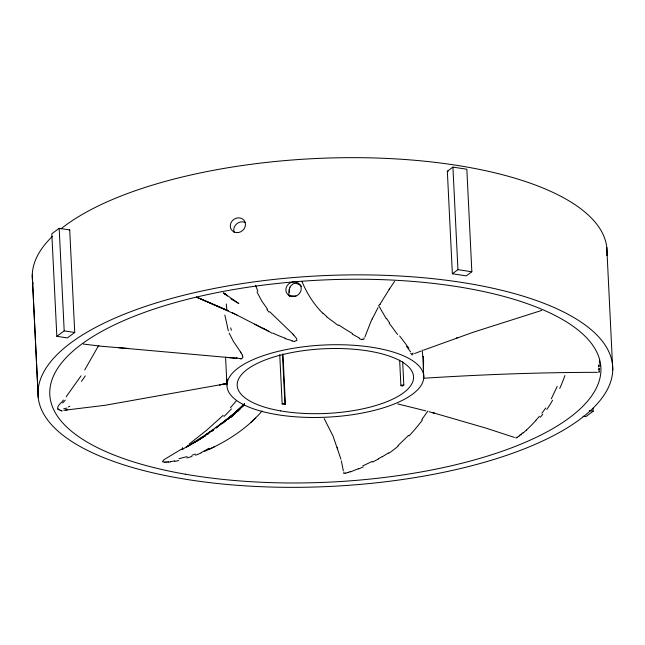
<?xml version="1.0" encoding="UTF-8"?>
<svg xmlns="http://www.w3.org/2000/svg" width="645" height="645" viewBox="0 0 645 645"><rect width="100%" height="100%" fill="white"/><g stroke="black" fill="none" stroke-linecap="round" stroke-linejoin="round"><path stroke-width="0.97" d="M227.177 380.518L227.371 382.945M599.092 368.771L598.995 372.35L599.213 371.576M600.019 363.232L599.794 366.61M599.648 368.231L599.576 368.867M364.925 336.956L370.988 321.379L378.043 307.609M516.073 437.125L516.032 438.028L517.54 437.431M557.175 386.444L551.282 398.82M372.117 318.912L372.431 318.267M84.705 369.948L98.217 346.268M379.647 304.819L379.937 304.327L379.695 304.738M379.889 304.408L389.765 288.5M389.37 289.105L389.112 289.516M389.653 288.678L394.563 281.381M427.861 411.01L421.822 419.637M81.044 375.858L66.169 396.764M545.735 407.979L541.889 413.243M344.011 472.148L343.68 473.365L345.768 473.22M236.296 400.868L230.467 407.68M539.446 416.275L535.761 420.524M63.46 400.053C61.912 402.827 56.083 405.858 57.961 409.527M262.112 410.946C246.696 428.981 226.226 441.954 204.61 451.331M244.342 404.141L237.795 411.01L239.795 409.115M244.415 404.189L233.732 414.598L235.07 413.429M408.608 435.343L397.997 445.606M244.068 404.173L236.522 412.026L244.261 404.222M244.318 404.592L233.764 414.566M237.795 411.01L240.633 408.212M242.052 406.818L244.181 404.721L242.238 406.624M223.194 415.316L206.706 430.151L189.275 443.986M244.31 403.98L231.781 416.138L244.431 404.165L227.524 419.5M242.197 406.656L243.512 405.391M250.76 422.588L255.468 418.057M526.417 430.086L523.095 433.101M238.279 410.414L236.884 411.687L238.231 410.47M227.532 419.508L240.803 407.696L222.194 423.539L236.159 411.905L216.027 427.998L231.49 415.936L205.215 435.254L213.882 429.433L186.308 447.17M233.498 414.727L230.636 417.202L233.393 414.84M230.733 417.162L233.03 415.243L230.829 417.057M521.418 434.528L520.733 435.093M402.682 361.853L403.81 384.976L402.085 386.25L400.876 385.299L399.65 360.168M59.179 228.338L51.818 233.756L56.833 336.303L67.37 337.907L74.731 332.481L69.716 229.934L59.179 228.338L64.194 330.885L56.833 336.303M447.34 171.215L452.919 167.111L466.835 169.224L471.85 271.771L466.279 275.875L452.363 273.762L447.34 171.215L448.227 171.336M452.363 273.762L457.934 269.658L471.85 271.771M593.037 408.221L593.182 411.244L585.821 416.662L582.951 416.227M212.084 431.279L213.624 430.207M69.233 230.273L69.716 229.934M388.54 452.846L382.243 456.821M198.007 439.987L203.014 436.705M203.264 437.092L204.908 436.052M207.368 434.48L209.012 433.432M204.296 436.423L205.868 435.423M202.474 437.592L198.531 440.059L204.981 435.98M198.531 440.059L201.821 437.979M181.898 448.904L163.983 459.675L162.427 461.594L164.265 462.199M192.839 443.405L197.717 440.535L186.808 446.864M187.848 446.276L197.709 440.535M378.341 459.038L372.568 462.086M208.52 449.509L214.616 446.687M201.24 452.943L195.508 455.241M358.483 468.649L353.654 470.616A113.754 113.673 -89.5 0 1 351.259 471.551L350.267 471.866M423.499 350.154L473.39 332.183L541.824 310.382M421.072 351.082L414.614 353.549M458.006 337.448L456.313 338.044M192.008 456.426L186.905 457.958M241.706 358.483L242.843 357.588L242.649 355.798M67.644 409.664L65.645 410.083M279.745 354.629L282.155 403.891L284.88 403.335L285.421 404.391L285.009 404.334M174.787 460.869L170.748 461.602M225.307 383.856L219.55 384.912L226.943 383.573L104.933 405.31L63.823 410.317M168.756 461.893L167.95 461.989M400.876 385.299L403.81 384.976M424.168 378.212C481.823 374.552 539.591 372.383 597.359 372.334M294.878 341.068L296.885 340.552L296.619 338.73A11.562 10.32 -45.1 0 0 296.095 337.899L293.749 335.021M61.291 410.397L59.961 410.276A113.754 28.42 -74.9 0 1 59.356 410.059M240.182 358.596L238.045 358.265M118.495 347.711L235.619 358.16M127.984 348.453L101.684 346.3L83.253 344.035M227.403 357.499L236.691 358.249M284.598 404.27L284.187 404.213M64.194 330.885L74.731 332.481M589.353 410.655L593.182 411.244M283.776 404.149L282.155 403.891M292.137 340.673L285.017 338.609M397.747 403.931L425.756 410.857M429.078 411.728L434.448 413.163M434.037 413.05L432.384 412.606M434.117 413.074L485.653 428.022L514.396 437.415M237.642 358.16L236.473 357.798M362.151 339.157L363.925 339.302L364.07 337.891M196.419 297.087L228.153 310.713L196.636 297.176M199.668 298.458L236.917 315.018M359.459 338.036L352.194 334.11M232.337 312.68L263.805 328.869M254.646 324.153L268.723 331.393M272.069 333.223L266.03 329.756M230.902 298.869L238.811 303.513L223.364 292.806M299.667 284.8L296.627 283.502A5.716 5.096 22.8 0 0 292.999 283.929L290.532 286.219A9.514 8.474 22.8 0 0 290.016 287.21M338.19 325.435L326.596 316.808M226.645 295.225L223.823 293.193L227.596 295.91L227.121 295.563M263.813 328.184L264.901 328.982M322.766 313.276C313.776 304.271 306.843 293.281 301.981 281.551M292.693 333.9L269.691 311.704M412.058 353.637L412.937 354.186L413.01 353.033M267.449 309.084L261.685 300.901L257 291.959M397.61 334.545L389.233 323.226M410.655 351.936L406.56 346.389M240.335 351.662L233.337 341.302L229.201 333.167M386.274 318.799L378.534 305.295M240.948 352.597L242.335 355.048M324.201 418.581L333.03 436.06L340.56 458.111M337.287 447.646L337.158 447.267M337.44 448.106L337.69 448.872M228.346 330.861L224.855 315.042M340.762 458.788L340.899 459.272M341.358 460.909L343.342 470.858M422.201 349.985L422.781 356.298M422.789 356.371L423.781 377.269A98.524 36.112 -2.8 0 1 275.367 414.348A98.524 36.112 -2.8 0 1 276.947 351.678A98.524 36.112 -2.8 0 1 423.781 377.269M606.784 247.374L612.75 369.916A287.694 105.441 -2.8 0 1 179.366 478.195A287.694 105.441 -2.8 0 1 183.986 295.192A287.694 105.441 -2.8 0 1 612.75 369.916M452.919 167.111L457.934 269.658M289.137 289.339L289.266 291.992M282.962 354.121L285.421 404.391M282.478 354.073L284.88 403.335M225.573 357.12L226.943 384.928M182.559 447.541L182.656 449.549M32.25 275.084L37.982 392.281M32.484 280.43L38.216 397.626M289.597 296.353A7.869 7.192 -30.3 0 1 288.968 291.967M289.299 291.992A12.876 11.473 22.8 0 1 289.984 287.202M60.912 228.894A287.694 105.441 -2.8 0 1 388.935 158.533A287.694 105.441 -2.8 0 1 606.84 255.605M33.024 283.84A287.694 105.441 -2.8 0 1 32.677 281.905M32.435 279.962A287.694 105.441 -2.8 0 1 52.374 236.401M227.056 379.945A11.562 1.363 83.5 0 1 227.088 379.236M226.83 309.616A116.479 26.937 -84.5 0 1 226.282 303.964M231.37 330.305A116.173 51.415 -65.8 0 1 230.708 327.862M240.311 351.896A74.264 26.074 83.5 0 1 240.916 352.831M242.278 355.153A11.562 5.821 -80.7 0 1 242.584 355.895M241.601 358.918A18.358 8.804 -70.9 0 1 240.142 358.717M236.731 357.572A97.411 35.265 -34.9 0 1 236.352 357.451M257.887 291.282A116.479 87.236 -61.5 0 1 255.597 285.267M269.029 312.172A116.173 92.719 -27.4 0 1 266.877 309.463M292.653 333.941A74.264 62.654 -78.4 0 1 293.717 335.061M294.749 341.528A18.358 15.48 -31.7 0 1 291.983 341.012M285.493 338.246A97.411 50.842 -1.2 0 1 272.843 333.062M362.079 339.754A18.358 14.504 40 0 1 359.273 338.593M352.42 333.497A97.411 32.564 31.5 0 1 338.698 324.983M326.822 316.622A68.096 54.116 22.7 0 1 323 313.115M423.394 356.677A97.411 59.485 56.3 0 1 423.322 368.609M412.228 355.008A18.358 6.337 70.2 0 1 410.688 353.371M399.618 335.924A97.411 11.005 49.9 0 1 408.898 348.34M389.507 322.831A68.096 29.549 60.4 0 1 386.605 318.461M518.685 436.214A27.017 19.124 -75.9 0 1 517.451 437.1M519.62 435.786A46.916 35.04 -82.2 0 1 518.749 436.439M520.459 434.504A65.516 49.609 -84.1 0 1 519.427 435.351M522.869 432.755A113.762 93.291 79.9 0 1 521.216 434.198M526.433 430.102A203.014 174.698 44.2 0 0 529.593 427.022A221.678 190.735 43.8 0 0 535.801 420.564M542.784 414.259A151.462 124.251 72.9 0 1 540.276 417.259M552.596 400.174A99.564 72.958 89.5 0 1 546.807 409.398M564.907 375.592A187.695 141.989 88 0 1 559.763 388.467M231.394 408.898A203.627 166.805 78.6 0 1 223.984 416.468M189.509 444.76A202.296 141.965 -82.2 0 1 182.084 449.638M165.684 462.038A27.017 20.616 66.6 0 1 164.241 462.03M166.708 462.078A46.916 36.467 74.9 0 1 165.709 462.143M167.934 461.917A65.516 51.068 77.4 0 1 166.7 462.013M170.756 461.836A113.754 88.051 -84.5 0 1 168.764 462.102M178.713 460.53A203.006 138.925 -58 0 1 174.714 461.369M187.01 456.587A221.67 151.365 -57.7 0 1 178.931 458.724M195.306 454.032A151.462 118.301 -78.3 0 1 191.847 455.289M208.73 448.364A99.564 82.044 80.8 0 1 201.103 452.572M98.346 346.446A68.33 38.813 65.9 0 1 98.919 345.656M85.269 375.906A203.627 62.557 -85.8 0 1 81.439 381.356M65.282 400.134A202.296 30.605 -72.2 0 1 62.662 402.98M58.389 409.309A27.017 6.176 86.2 0 1 57.969 408.865M58.711 409.825A46.916 11.328 -88.2 0 1 58.405 409.648M59.13 409.559A65.516 15.98 -86.7 0 1 58.768 409.301M62.307 410.938A203.006 44.884 -54.9 0 1 60.993 410.849M66.911 408.051A221.67 48.891 -54.7 0 1 63.71 408.753M69.837 406.189A151.462 41.482 -71 0 1 68.354 406.955M598.955 368.48A27.017 3.878 86.2 0 1 598.842 369.553M599.253 369.109A46.916 9.143 81.6 0 1 599.165 369.875M598.52 365.957A65.516 13.747 80.3 0 1 598.447 366.94M598.689 364.925A113.754 36.434 70.7 0 1 598.576 366.553M599.519 359.378A203.006 99.677 52.7 0 1 599.423 362.788M347.486 472.567A27.017 25.727 -11.5 0 1 345.72 473.043M348.752 472.317A46.916 45.827 -9.6 0 1 347.526 472.696M350.187 471.648A65.516 64.347 -8.5 0 1 348.695 472.156M363.312 466.883A203.006 190.186 -27.7 0 1 358.612 468.955M372.197 461.344A221.67 207.384 -27.7 0 1 362.845 465.827M382.13 456.628A151.462 150.995 -27.4 0 1 378.236 458.845M398.32 445.977A99.564 98.451 -33.6 0 1 388.822 453.258M422.378 420.048A187.695 186.51 -27.3 0 1 409.132 435.835M234.24 232.514A7.885 7.103 -37.6 0 1 236.61 223.936A7.885 7.103 -37.6 0 1 245.527 222.662M299.707 284.743A12.344 11.005 22.8 0 1 301.618 286.485M295.974 296.103A88.276 32.355 -2.8 0 1 288.436 295.515M225.702 294.531L224.774 293.878L225.702 294.531M293.153 296.611A7.877 7.192 -30.9 0 0 300.425 285.38A7.877 7.192 -30.9 0 0 287.106 285.719A7.877 7.192 -30.9 0 0 293.153 296.611M280.567 410.889A88.276 32.355 -2.8 0 0 413.55 377.664A88.276 32.355 -2.8 0 0 281.986 354.734A88.276 32.355 -2.8 0 0 280.567 410.889M185.365 474.204A275.875 101.104 -2.8 0 0 600.938 370.375A275.875 101.104 -2.8 0 0 189.791 298.716A275.875 101.104 -2.8 0 0 185.365 474.204M238.44 232.522A7.885 7.103 -37.8 0 0 244.165 220.477A7.885 7.103 -37.8 0 0 231.039 222.694A7.885 7.103 -37.8 0 0 238.44 232.522"/></g></svg>
